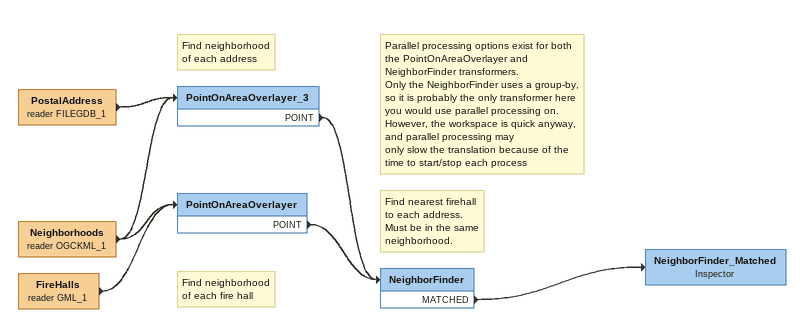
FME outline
PostalAddress (reader FILEGDB_1)
    -> PointOnAreaOverlayer_3
Neighborhoods (reader OGCKML_1)
    -> PointOnAreaOverlayer_3
    -> PointOnAreaOverlayer
Note: Find neighborhood / of each address
Note: Parallel processing options exist for both the PointOnAreaOverlayer and NeighborFinder transformers. / Only the NeighborFinder uses a group-by, so it is probably the only transformer here you would use parallel processing on. / However, the workspace is quick anyway, and parallel processing may / only slow the translation because of the time to start/stop each process
PointOnAreaOverlayer_3
    POINT -> NeighborFinder
FireHalls (reader GML_1)
    -> PointOnAreaOverlayer
Note: Find neighborhood / of each fire hall
PointOnAreaOverlayer
    POINT -> NeighborFinder
Note: Find nearest firehall / to each address. / Must be in the same / neighborhood.
NeighborFinder
    MATCHED -> NeighborFinder_Matched
NeighborFinder_Matched: Inspector
